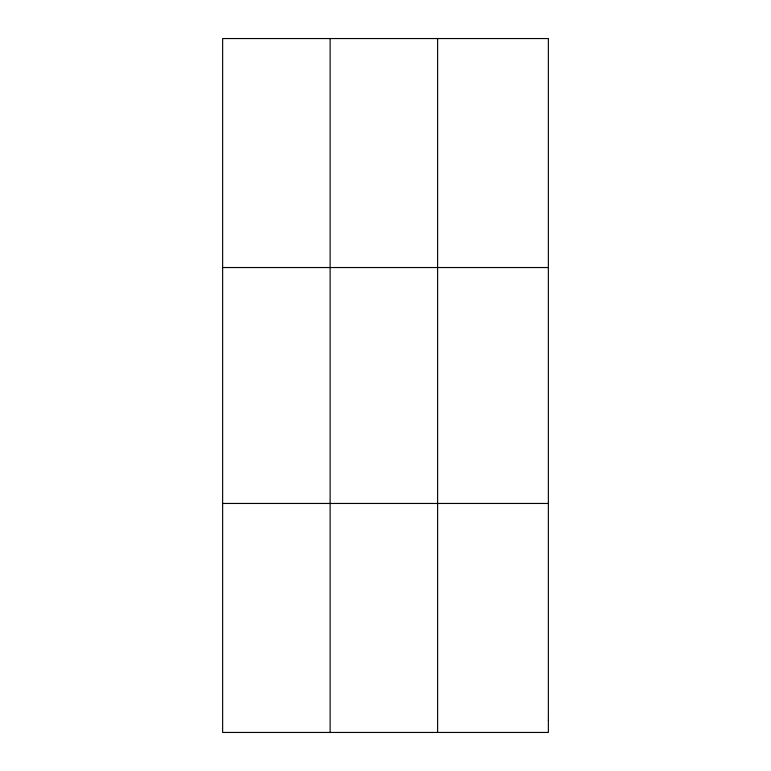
<?xml version="1.0" encoding="UTF-8"?>
<svg xmlns="http://www.w3.org/2000/svg" width="771" height="771" viewBox="0 0 771 771"><rect width="100%" height="100%" fill="white"/><g stroke="black" fill="none" stroke-linecap="round" stroke-linejoin="round"><path stroke-width="1.16" d="M330.123 38.55L330.123 732.45M437.62 38.55L437.62 732.45M222.636 267.537L548.364 267.537M222.636 503.463L548.364 503.463M548.364 720.393L548.364 732.45L222.636 732.45L222.636 38.55L548.364 38.55L548.364 720.393"/></g></svg>
